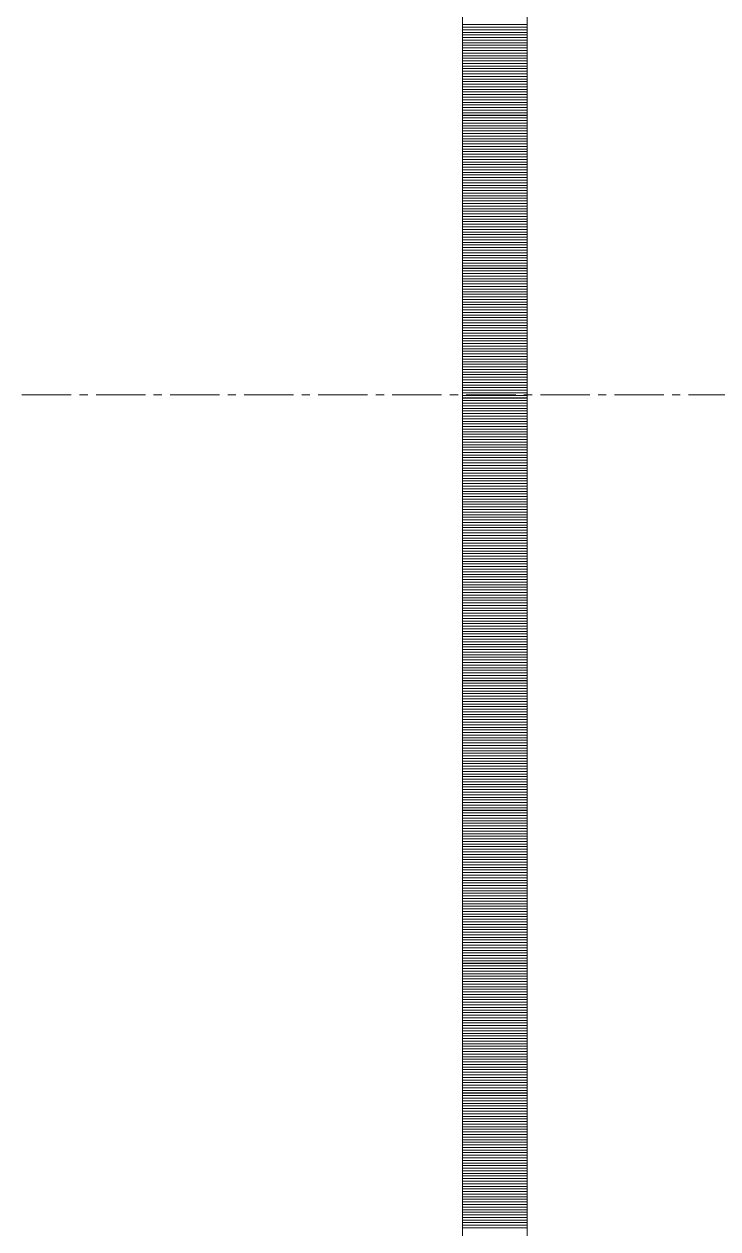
# Model space of a CAD drawing. Header units: millimetres. Extents: x 470010 to 1231400, y -134005 to 421770.
# Drawn here: x 805998.6 to 806266.3, y 148791.6 to 149256.2 of the extents above; entities that cross this region are included whole.
import ezdxf
from ezdxf.enums import TextEntityAlignment as Align

# ---------------------------------------------------------------- set-up
doc = ezdxf.new("R2010")
doc.units = ezdxf.units.MM
doc.linetypes.add('CENTER2', pattern=[28.575, 19.05, -3.175, 3.175, -3.175])
doc.linetypes.add('DASHED', pattern=[19.05, 12.7, -6.35])
doc.layers.get('Defpoints').update_dxf_attribs({"color": 140})
doc.layers.add('АР_Делит', color=120, linetype='Continuous', lineweight=0, plot=False)
doc.layers.add('АР_Тонкая', color=254, linetype='Continuous', lineweight=5)
doc.layers.add('АР_Штриховка', color=8, linetype='Continuous', lineweight=0)
doc.layers.add('РД_Оси_100', color=7, linetype='Continuous', lineweight=0, true_color=0x525252)
doc.styles.add('style1', font='ARIALN.TTF')

# ---------------------------------------------------------------- blocks, each defined once
blk = doc.blocks.new('СОШ_2200_АР_ОСИ_М100_28.05.24')
at = {"layer": 'АР_Делит', "color": 251, "linetype": 'DASHED', "true_color": 0x636466}
blk.add_lwpolyline([(114955, 135155), (114955, -355), (93595.036, -355), (93595.036, 13855), (94145, 13855), (94145, 68320), (66055, 68320), (66055, 13857.73), (83455, 13857.73), (83455, -355), (45245, -355), (45245, 13145), (44695, 13145), (44695, 26755), (45245, 26755), (45245, 68320), (20455, 68320), (20455, 26755), (27955, 26755), (27955, 13145), (-355, 13145), (-355, 100855)], dxfattribs=at)
at = {"layer": 'РД_Оси_100', "color": 251, "linetype": 'CENTER2', "true_color": 0x636466}
blk.add_lwpolyline([(29555, 26400), (-5454.958, 26400), (-5954.958, 26250)], dxfattribs=at)
blk = doc.blocks.new('A$C9108343f')
at = {"layer": 'АР_Тонкая', "color": 18, "linetype": 'Continuous', "lineweight": 5, "true_color": 0x000000}
for p, q in [((140449.09, 313879.49), (140449.09, 237679.49)), ((140474.09, 313879.49), (140474.09, 237679.49)), ((140474.09, 237679.49), (140474.09, 313879.49))]:
    blk.add_line(p, q, dxfattribs=at)
at = {"layer": 'АР_Штриховка', "color": 18, "linetype": 'Continuous', "lineweight": 0, "true_color": 0x000000}
for p, q in [((140449.09, 249622.24), (140474.09, 249622.24)), ((140449.09, 249621.24), (140474.09, 249621.24)), ((140449.09, 249620.24), (140474.09, 249620.24)), ((140449.09, 249619.24), (140474.09, 249619.24)), ((140449.09, 249618.24), (140474.09, 249618.24)), ((140449.09, 249617.24), (140474.09, 249617.24)), ((140449.09, 249616.24), (140474.09, 249616.24)), ((140449.09, 249615.24), (140474.09, 249615.24)), ((140449.09, 249614.24), (140474.09, 249614.24)), ((140449.09, 249613.24), (140474.09, 249613.24)), ((140449.09, 249612.24), (140474.09, 249612.24)), ((140449.09, 249611.24), (140474.09, 249611.24)), ((140449.09, 249610.24), (140474.09, 249610.24)), ((140449.09, 249609.24), (140474.09, 249609.24)), ((140449.09, 249608.24), (140474.09, 249608.24)), ((140449.09, 249607.24), (140474.09, 249607.24)), ((140449.09, 249606.24), (140474.09, 249606.24)), ((140449.09, 249605.24), (140474.09, 249605.24)), ((140449.09, 249604.24), (140474.09, 249604.24)), ((140449.09, 249603.24), (140474.09, 249603.24)), ((140449.09, 249602.24), (140474.09, 249602.24)), ((140449.09, 249601.24), (140474.09, 249601.24)), ((140449.09, 249600.24), (140474.09, 249600.24)), ((140449.09, 249599.24), (140474.09, 249599.24)), ((140449.09, 249598.24), (140474.09, 249598.24)), ((140449.09, 249597.24), (140474.09, 249597.24)), ((140449.09, 249596.24), (140474.09, 249596.24)), ((140449.09, 249595.24), (140474.09, 249595.24)), ((140449.09, 249594.24), (140474.09, 249594.24)), ((140449.09, 249593.24), (140474.09, 249593.24)), ((140449.09, 249592.24), (140474.09, 249592.24)), ((140449.09, 249591.24), (140474.09, 249591.24)), ((140449.09, 249590.24), (140474.09, 249590.24)), ((140449.09, 249589.24), (140474.09, 249589.24)), ((140449.09, 249588.24), (140474.09, 249588.24)), ((140449.09, 249587.24), (140474.09, 249587.24)), ((140449.09, 249586.24), (140474.09, 249586.24)), ((140449.09, 249585.24), (140474.09, 249585.24)), ((140449.09, 249584.24), (140474.09, 249584.24)), ((140449.09, 249583.24), (140474.09, 249583.24)), ((140449.09, 249582.24), (140474.09, 249582.24)), ((140449.09, 249581.24), (140474.09, 249581.24)), ((140449.09, 249580.24), (140474.09, 249580.24)), ((140449.09, 249579.24), (140474.09, 249579.24)), ((140449.09, 249578.24), (140474.09, 249578.24)), ((140449.09, 249577.24), (140474.09, 249577.24)), ((140449.09, 249576.24), (140474.09, 249576.24)), ((140449.09, 249575.24), (140474.09, 249575.24)), ((140449.09, 249574.24), (140474.09, 249574.24)), ((140449.09, 249573.24), (140474.09, 249573.24)), ((140449.09, 249572.24), (140474.09, 249572.24)), ((140449.09, 249571.24), (140474.09, 249571.24)), ((140449.09, 249570.24), (140474.09, 249570.24)), ((140449.09, 249569.24), (140474.09, 249569.24)), ((140449.09, 249568.24), (140474.09, 249568.24)), ((140449.09, 249567.24), (140474.09, 249567.24)), ((140449.09, 249566.24), (140474.09, 249566.24)), ((140449.09, 249565.24), (140474.09, 249565.24)), ((140449.09, 249564.24), (140474.09, 249564.24)), ((140449.09, 249563.24), (140474.09, 249563.24)), ((140449.09, 249562.24), (140474.09, 249562.24)), ((140449.09, 249561.24), (140474.09, 249561.24)), ((140449.09, 249560.24), (140474.09, 249560.24)), ((140449.09, 249559.24), (140474.09, 249559.24)), ((140449.09, 249558.24), (140474.09, 249558.24)), ((140449.09, 249557.24), (140474.09, 249557.24)), ((140449.09, 249556.24), (140474.09, 249556.24)), ((140449.09, 249555.24), (140474.09, 249555.24)), ((140449.09, 249554.24), (140474.09, 249554.24)), ((140449.09, 249553.24), (140474.09, 249553.24)), ((140449.09, 249552.24), (140474.09, 249552.24)), ((140449.09, 249551.24), (140474.09, 249551.24)), ((140449.09, 249550.24), (140474.09, 249550.24)), ((140449.09, 249549.24), (140474.09, 249549.24)), ((140449.09, 249548.24), (140474.09, 249548.24)), ((140449.09, 249547.24), (140474.09, 249547.24)), ((140449.09, 249546.24), (140474.09, 249546.24)), ((140449.09, 249545.24), (140474.09, 249545.24)), ((140449.09, 249544.24), (140474.09, 249544.24)), ((140449.09, 249543.24), (140474.09, 249543.24)), ((140449.09, 249542.24), (140474.09, 249542.24)), ((140449.09, 249541.24), (140474.09, 249541.24)), ((140449.09, 249540.24), (140474.09, 249540.24)), ((140449.09, 249539.24), (140474.09, 249539.24)), ((140449.09, 249538.24), (140474.09, 249538.24)), ((140449.09, 249537.24), (140474.09, 249537.24)), ((140449.09, 249536.24), (140474.09, 249536.24)), ((140449.09, 249535.24), (140474.09, 249535.24)), ((140449.09, 249534.24), (140474.09, 249534.24)), ((140449.09, 249533.24), (140474.09, 249533.24)), ((140449.09, 249532.24), (140474.09, 249532.24)), ((140449.09, 249531.24), (140474.09, 249531.24)), ((140449.09, 249530.24), (140474.09, 249530.24)), ((140449.09, 249529.24), (140474.09, 249529.24)), ((140449.09, 249528.24), (140474.09, 249528.24)), ((140449.09, 249527.24), (140474.09, 249527.24)), ((140449.09, 249526.24), (140474.09, 249526.24)), ((140449.09, 249525.24), (140474.09, 249525.24)), ((140449.09, 249524.24), (140474.09, 249524.24)), ((140449.09, 249523.24), (140474.09, 249523.24)), ((140449.09, 249522.24), (140474.09, 249522.24)), ((140449.09, 249521.24), (140474.09, 249521.24)), ((140449.09, 249520.24), (140474.09, 249520.24)), ((140449.09, 249519.24), (140474.09, 249519.24)), ((140449.09, 249518.24), (140474.09, 249518.24)), ((140449.09, 249517.24), (140474.09, 249517.24)), ((140449.09, 249516.24), (140474.09, 249516.24)), ((140449.09, 249515.24), (140474.09, 249515.24)), ((140449.09, 249514.24), (140474.09, 249514.24)), ((140449.09, 249513.24), (140474.09, 249513.24)), ((140449.09, 249512.24), (140474.09, 249512.24)), ((140449.09, 249511.24), (140474.09, 249511.24)), ((140449.09, 249510.24), (140474.09, 249510.24)), ((140449.09, 249509.24), (140474.09, 249509.24)), ((140449.09, 249508.24), (140474.09, 249508.24)), ((140449.09, 249507.24), (140474.09, 249507.24)), ((140449.09, 249506.24), (140474.09, 249506.24)), ((140449.09, 249505.24), (140474.09, 249505.24)), ((140449.09, 249504.24), (140474.09, 249504.24)), ((140449.09, 249503.24), (140474.09, 249503.24)), ((140449.09, 249502.24), (140474.09, 249502.24)), ((140449.09, 249501.24), (140474.09, 249501.24)), ((140449.09, 249500.24), (140474.09, 249500.24)), ((140449.09, 249499.24), (140474.09, 249499.24)), ((140449.09, 249498.24), (140474.09, 249498.24)), ((140449.09, 249497.24), (140474.09, 249497.24)), ((140449.09, 249496.24), (140474.09, 249496.24)), ((140449.09, 249495.24), (140474.09, 249495.24)), ((140449.09, 249494.24), (140474.09, 249494.24)), ((140449.09, 249493.24), (140474.09, 249493.24)), ((140449.09, 249492.24), (140474.09, 249492.24)), ((140449.09, 249491.24), (140474.09, 249491.24)), ((140449.09, 249490.24), (140474.09, 249490.24)), ((140449.09, 249489.24), (140474.09, 249489.24)), ((140449.09, 249488.24), (140474.09, 249488.24)), ((140449.09, 249487.24), (140474.09, 249487.24)), ((140449.09, 249486.24), (140474.09, 249486.24)), ((140449.09, 249485.24), (140474.09, 249485.24)), ((140449.09, 249484.24), (140474.09, 249484.24)), ((140449.09, 249483.24), (140474.09, 249483.24)), ((140449.09, 249482.24), (140474.09, 249482.24)), ((140449.09, 249481.24), (140474.09, 249481.24)), ((140449.09, 249480.24), (140474.09, 249480.24)), ((140449.09, 249479.24), (140474.09, 249479.24)), ((140449.09, 249478.24), (140474.09, 249478.24)), ((140449.09, 249477.24), (140474.09, 249477.24)), ((140449.09, 249476.24), (140474.09, 249476.24)), ((140449.09, 249475.24), (140474.09, 249475.24)), ((140449.09, 249474.24), (140474.09, 249474.24)), ((140449.09, 249473.24), (140474.09, 249473.24)), ((140449.09, 249472.24), (140474.09, 249472.24)), ((140449.09, 249471.24), (140474.09, 249471.24)), ((140449.09, 249470.24), (140474.09, 249470.24)), ((140449.09, 249469.24), (140474.09, 249469.24)), ((140449.09, 249468.24), (140474.09, 249468.24)), ((140449.09, 249467.24), (140474.09, 249467.24)), ((140449.09, 249466.24), (140474.09, 249466.24)), ((140449.09, 249465.24), (140474.09, 249465.24)), ((140449.09, 249464.24), (140474.09, 249464.24)), ((140449.09, 249463.24), (140474.09, 249463.24)), ((140449.09, 249462.24), (140474.09, 249462.24)), ((140449.09, 249461.24), (140474.09, 249461.24)), ((140449.09, 249460.24), (140474.09, 249460.24)), ((140449.09, 249459.24), (140474.09, 249459.24)), ((140449.09, 249458.24), (140474.09, 249458.24)), ((140449.09, 249457.24), (140474.09, 249457.24)), ((140449.09, 249456.24), (140474.09, 249456.24)), ((140449.09, 249455.24), (140474.09, 249455.24)), ((140449.09, 249454.24), (140474.09, 249454.24)), ((140449.09, 249453.24), (140474.09, 249453.24)), ((140449.09, 249452.24), (140474.09, 249452.24)), ((140449.09, 249451.24), (140474.09, 249451.24)), ((140449.09, 249450.24), (140474.09, 249450.24)), ((140449.09, 249449.24), (140474.09, 249449.24)), ((140449.09, 249448.24), (140474.09, 249448.24)), ((140449.09, 249447.24), (140474.09, 249447.24)), ((140449.09, 249446.24), (140474.09, 249446.24)), ((140449.09, 249445.24), (140474.09, 249445.24)), ((140449.09, 249444.24), (140474.09, 249444.24)), ((140449.09, 249443.24), (140474.09, 249443.24)), ((140449.09, 249442.24), (140474.09, 249442.24)), ((140449.09, 249441.24), (140474.09, 249441.24)), ((140449.09, 249440.24), (140474.09, 249440.24)), ((140449.09, 249439.24), (140474.09, 249439.24)), ((140449.09, 249438.24), (140474.09, 249438.24)), ((140449.09, 249437.24), (140474.09, 249437.24)), ((140449.09, 249436.24), (140474.09, 249436.24)), ((140449.09, 249435.24), (140474.09, 249435.24)), ((140449.09, 249434.24), (140474.09, 249434.24)), ((140449.09, 249433.24), (140474.09, 249433.24)), ((140449.09, 249432.24), (140474.09, 249432.24)), ((140449.09, 249431.24), (140474.09, 249431.24)), ((140449.09, 249430.24), (140474.09, 249430.24)), ((140449.09, 249429.24), (140474.09, 249429.24)), ((140449.09, 249428.24), (140474.09, 249428.24)), ((140449.09, 249427.24), (140474.09, 249427.24)), ((140449.09, 249426.24), (140474.09, 249426.24)), ((140449.09, 249425.24), (140474.09, 249425.24)), ((140449.09, 249424.24), (140474.09, 249424.24)), ((140449.09, 249423.24), (140474.09, 249423.24)), ((140449.09, 249422.24), (140474.09, 249422.24)), ((140449.09, 249421.24), (140474.09, 249421.24)), ((140449.09, 249420.24), (140474.09, 249420.24)), ((140449.09, 249419.24), (140474.09, 249419.24)), ((140449.09, 249418.24), (140474.09, 249418.24)), ((140449.09, 249417.24), (140474.09, 249417.24)), ((140449.09, 249416.24), (140474.09, 249416.24)), ((140449.09, 249415.24), (140474.09, 249415.24)), ((140449.09, 249414.24), (140474.09, 249414.24)), ((140449.09, 249413.24), (140474.09, 249413.24)), ((140449.09, 249412.24), (140474.09, 249412.24)), ((140449.09, 249411.24), (140474.09, 249411.24)), ((140449.09, 249410.24), (140474.09, 249410.24)), ((140449.09, 249409.24), (140474.09, 249409.24)), ((140449.09, 249408.24), (140474.09, 249408.24)), ((140449.09, 249407.24), (140474.09, 249407.24)), ((140449.09, 249406.24), (140474.09, 249406.24)), ((140449.09, 249405.24), (140474.09, 249405.24)), ((140449.09, 249404.24), (140474.09, 249404.24)), ((140449.09, 249403.24), (140474.09, 249403.24)), ((140449.09, 249402.24), (140474.09, 249402.24)), ((140449.09, 249401.24), (140474.09, 249401.24)), ((140449.09, 249400.24), (140474.09, 249400.24)), ((140449.09, 249399.24), (140474.09, 249399.24)), ((140449.09, 249398.24), (140474.09, 249398.24)), ((140449.09, 249397.24), (140474.09, 249397.24)), ((140449.09, 249396.24), (140474.09, 249396.24)), ((140449.09, 249395.24), (140474.09, 249395.24)), ((140449.09, 249394.24), (140474.09, 249394.24)), ((140449.09, 249393.24), (140474.09, 249393.24)), ((140449.09, 249392.24), (140474.09, 249392.24)), ((140449.09, 249391.24), (140474.09, 249391.24)), ((140449.09, 249390.24), (140474.09, 249390.24)), ((140449.09, 249389.24), (140474.09, 249389.24)), ((140449.09, 249388.24), (140474.09, 249388.24)), ((140449.09, 249387.24), (140474.09, 249387.24)), ((140449.09, 249386.24), (140474.09, 249386.24)), ((140449.09, 249385.24), (140474.09, 249385.24)), ((140449.09, 249384.24), (140474.09, 249384.24)), ((140449.09, 249383.24), (140474.09, 249383.24)), ((140449.09, 249382.24), (140474.09, 249382.24)), ((140449.09, 249381.24), (140474.09, 249381.24)), ((140449.09, 249380.24), (140474.09, 249380.24)), ((140449.09, 249379.24), (140474.09, 249379.24)), ((140449.09, 249378.24), (140474.09, 249378.24)), ((140449.09, 249377.24), (140474.09, 249377.24)), ((140449.09, 249376.24), (140474.09, 249376.24)), ((140449.09, 249375.24), (140474.09, 249375.24)), ((140449.09, 249374.24), (140474.09, 249374.24)), ((140449.09, 249373.24), (140474.09, 249373.24)), ((140449.09, 249372.24), (140474.09, 249372.24)), ((140449.09, 249371.24), (140474.09, 249371.24)), ((140449.09, 249370.24), (140474.09, 249370.24)), ((140449.09, 249369.24), (140474.09, 249369.24)), ((140449.09, 249368.24), (140474.09, 249368.24)), ((140449.09, 249367.24), (140474.09, 249367.24)), ((140449.09, 249366.24), (140474.09, 249366.24)), ((140449.09, 249365.24), (140474.09, 249365.24)), ((140449.09, 249364.24), (140474.09, 249364.24)), ((140449.09, 249363.24), (140474.09, 249363.24)), ((140449.09, 249362.24), (140474.09, 249362.24)), ((140449.09, 249361.24), (140474.09, 249361.24)), ((140449.09, 249360.24), (140474.09, 249360.24)), ((140449.09, 249359.24), (140474.09, 249359.24)), ((140449.09, 249358.24), (140474.09, 249358.24)), ((140449.09, 249357.24), (140474.09, 249357.24)), ((140449.09, 249356.24), (140474.09, 249356.24)), ((140449.09, 249355.24), (140474.09, 249355.24)), ((140449.09, 249354.24), (140474.09, 249354.24)), ((140449.09, 249353.24), (140474.09, 249353.24)), ((140449.09, 249352.24), (140474.09, 249352.24)), ((140449.09, 249351.24), (140474.09, 249351.24)), ((140449.09, 249350.24), (140474.09, 249350.24)), ((140449.09, 249349.24), (140474.09, 249349.24)), ((140449.09, 249348.24), (140474.09, 249348.24)), ((140449.09, 249347.24), (140474.09, 249347.24)), ((140449.09, 249346.24), (140474.09, 249346.24)), ((140449.09, 249345.24), (140474.09, 249345.24)), ((140449.09, 249344.24), (140474.09, 249344.24)), ((140449.09, 249343.24), (140474.09, 249343.24)), ((140449.09, 249342.24), (140474.09, 249342.24)), ((140449.09, 249341.24), (140474.09, 249341.24)), ((140449.09, 249340.24), (140474.09, 249340.24)), ((140449.09, 249339.24), (140474.09, 249339.24)), ((140449.09, 249338.24), (140474.09, 249338.24)), ((140449.09, 249337.24), (140474.09, 249337.24)), ((140449.09, 249336.24), (140474.09, 249336.24)), ((140449.09, 249335.24), (140474.09, 249335.24)), ((140449.09, 249334.24), (140474.09, 249334.24)), ((140449.09, 249333.24), (140474.09, 249333.24)), ((140449.09, 249332.24), (140474.09, 249332.24)), ((140449.09, 249331.24), (140474.09, 249331.24)), ((140449.09, 249330.24), (140474.09, 249330.24)), ((140449.09, 249329.24), (140474.09, 249329.24)), ((140449.09, 249328.24), (140474.09, 249328.24)), ((140449.09, 249327.24), (140474.09, 249327.24)), ((140449.09, 249326.24), (140474.09, 249326.24)), ((140449.09, 249325.24), (140474.09, 249325.24)), ((140449.09, 249324.24), (140474.09, 249324.24)), ((140449.09, 249323.24), (140474.09, 249323.24)), ((140449.09, 249322.24), (140474.09, 249322.24)), ((140449.09, 249321.24), (140474.09, 249321.24)), ((140449.09, 249320.24), (140474.09, 249320.24)), ((140449.09, 249319.24), (140474.09, 249319.24)), ((140449.09, 249318.24), (140474.09, 249318.24)), ((140449.09, 249317.24), (140474.09, 249317.24)), ((140449.09, 249316.24), (140474.09, 249316.24)), ((140449.09, 249315.24), (140474.09, 249315.24)), ((140449.09, 249314.24), (140474.09, 249314.24)), ((140449.09, 249313.24), (140474.09, 249313.24)), ((140449.09, 249312.24), (140474.09, 249312.24)), ((140449.09, 249311.24), (140474.09, 249311.24)), ((140449.09, 249310.24), (140474.09, 249310.24)), ((140449.09, 249309.24), (140474.09, 249309.24)), ((140449.09, 249308.24), (140474.09, 249308.24)), ((140449.09, 249307.24), (140474.09, 249307.24)), ((140449.09, 249306.24), (140474.09, 249306.24)), ((140449.09, 249305.24), (140474.09, 249305.24)), ((140449.09, 249304.24), (140474.09, 249304.24)), ((140449.09, 249303.24), (140474.09, 249303.24)), ((140449.09, 249302.24), (140474.09, 249302.24)), ((140449.09, 249301.24), (140474.09, 249301.24)), ((140449.09, 249300.24), (140474.09, 249300.24)), ((140449.09, 249299.24), (140474.09, 249299.24)), ((140449.09, 249298.24), (140474.09, 249298.24)), ((140449.09, 249297.24), (140474.09, 249297.24)), ((140449.09, 249296.24), (140474.09, 249296.24)), ((140449.09, 249295.24), (140474.09, 249295.24)), ((140449.09, 249294.24), (140474.09, 249294.24)), ((140449.09, 249293.24), (140474.09, 249293.24)), ((140449.09, 249292.24), (140474.09, 249292.24)), ((140449.09, 249291.24), (140474.09, 249291.24)), ((140449.09, 249290.24), (140474.09, 249290.24)), ((140449.09, 249289.24), (140474.09, 249289.24)), ((140449.09, 249288.24), (140474.09, 249288.24)), ((140449.09, 249287.24), (140474.09, 249287.24)), ((140449.09, 249286.24), (140474.09, 249286.24)), ((140449.09, 249285.24), (140474.09, 249285.24)), ((140449.09, 249284.24), (140474.09, 249284.24)), ((140449.09, 249283.24), (140474.09, 249283.24)), ((140449.09, 249282.24), (140474.09, 249282.24)), ((140449.09, 249281.24), (140474.09, 249281.24)), ((140449.09, 249280.24), (140474.09, 249280.24)), ((140449.09, 249279.24), (140474.09, 249279.24)), ((140449.09, 249278.24), (140474.09, 249278.24)), ((140449.09, 249277.24), (140474.09, 249277.24)), ((140449.09, 249276.24), (140474.09, 249276.24)), ((140449.09, 249275.24), (140474.09, 249275.24)), ((140449.09, 249274.24), (140474.09, 249274.24)), ((140449.09, 249273.24), (140474.09, 249273.24)), ((140449.09, 249272.24), (140474.09, 249272.24)), ((140449.09, 249271.24), (140474.09, 249271.24)), ((140449.09, 249270.24), (140474.09, 249270.24)), ((140449.09, 249269.24), (140474.09, 249269.24)), ((140449.09, 249268.24), (140474.09, 249268.24)), ((140449.09, 249267.24), (140474.09, 249267.24)), ((140449.09, 249266.24), (140474.09, 249266.24)), ((140449.09, 249265.24), (140474.09, 249265.24)), ((140449.09, 249264.24), (140474.09, 249264.24)), ((140449.09, 249263.24), (140474.09, 249263.24)), ((140449.09, 249262.24), (140474.09, 249262.24)), ((140449.09, 249261.24), (140474.09, 249261.24)), ((140449.09, 249260.24), (140474.09, 249260.24)), ((140449.09, 249259.24), (140474.09, 249259.24)), ((140449.09, 249258.24), (140474.09, 249258.24)), ((140449.09, 249257.24), (140474.09, 249257.24)), ((140449.09, 249256.24), (140474.09, 249256.24)), ((140449.09, 249255.24), (140474.09, 249255.24)), ((140449.09, 249254.24), (140474.09, 249254.24)), ((140449.09, 249253.24), (140474.09, 249253.24)), ((140449.09, 249252.24), (140474.09, 249252.24)), ((140449.09, 249251.24), (140474.09, 249251.24)), ((140449.09, 249250.24), (140474.09, 249250.24)), ((140449.09, 249249.24), (140474.09, 249249.24)), ((140449.09, 249248.24), (140474.09, 249248.24)), ((140449.09, 249247.24), (140474.09, 249247.24)), ((140449.09, 249246.24), (140474.09, 249246.24)), ((140449.09, 249245.24), (140474.09, 249245.24)), ((140449.09, 249244.24), (140474.09, 249244.24)), ((140449.09, 249243.24), (140474.09, 249243.24)), ((140449.09, 249242.24), (140474.09, 249242.24)), ((140449.09, 249241.24), (140474.09, 249241.24)), ((140449.09, 249240.24), (140474.09, 249240.24)), ((140449.09, 249239.24), (140474.09, 249239.24)), ((140449.09, 249238.24), (140474.09, 249238.24)), ((140449.09, 249237.24), (140474.09, 249237.24)), ((140449.09, 249236.24), (140474.09, 249236.24)), ((140449.09, 249235.24), (140474.09, 249235.24)), ((140449.09, 249234.24), (140474.09, 249234.24)), ((140449.09, 249233.24), (140474.09, 249233.24)), ((140449.09, 249232.24), (140474.09, 249232.24)), ((140449.09, 249231.24), (140474.09, 249231.24)), ((140449.09, 249230.24), (140474.09, 249230.24)), ((140449.09, 249229.24), (140474.09, 249229.24)), ((140449.09, 249228.24), (140474.09, 249228.24)), ((140449.09, 249227.24), (140474.09, 249227.24)), ((140449.09, 249226.24), (140474.09, 249226.24)), ((140449.09, 249225.24), (140474.09, 249225.24)), ((140449.09, 249224.24), (140474.09, 249224.24)), ((140449.09, 249223.24), (140474.09, 249223.24)), ((140449.09, 249222.24), (140474.09, 249222.24)), ((140449.09, 249221.24), (140474.09, 249221.24)), ((140449.09, 249220.24), (140474.09, 249220.24)), ((140449.09, 249219.24), (140474.09, 249219.24)), ((140449.09, 249218.24), (140474.09, 249218.24)), ((140449.09, 249217.24), (140474.09, 249217.24)), ((140449.09, 249216.24), (140474.09, 249216.24)), ((140449.09, 249215.24), (140474.09, 249215.24)), ((140449.09, 249214.24), (140474.09, 249214.24)), ((140449.09, 249213.24), (140474.09, 249213.24)), ((140449.09, 249212.24), (140474.09, 249212.24)), ((140449.09, 249211.24), (140474.09, 249211.24)), ((140449.09, 249210.24), (140474.09, 249210.24)), ((140449.09, 249209.24), (140474.09, 249209.24)), ((140449.09, 249208.24), (140474.09, 249208.24)), ((140449.09, 249207.24), (140474.09, 249207.24)), ((140449.09, 249206.24), (140474.09, 249206.24)), ((140449.09, 249205.24), (140474.09, 249205.24)), ((140449.09, 249204.24), (140474.09, 249204.24)), ((140449.09, 249203.24), (140474.09, 249203.24)), ((140449.09, 249202.24), (140474.09, 249202.24)), ((140449.09, 249201.24), (140474.09, 249201.24)), ((140449.09, 249200.24), (140474.09, 249200.24)), ((140449.09, 249199.24), (140474.09, 249199.24)), ((140449.09, 249198.24), (140474.09, 249198.24)), ((140449.09, 249197.24), (140474.09, 249197.24)), ((140449.09, 249196.24), (140474.09, 249196.24)), ((140449.09, 249195.24), (140474.09, 249195.24)), ((140449.09, 249194.24), (140474.09, 249194.24)), ((140449.09, 249193.24), (140474.09, 249193.24)), ((140449.09, 249192.24), (140474.09, 249192.24)), ((140449.09, 249191.24), (140474.09, 249191.24)), ((140449.09, 249190.24), (140474.09, 249190.24)), ((140449.09, 249189.24), (140474.09, 249189.24)), ((140449.09, 249188.24), (140474.09, 249188.24)), ((140449.09, 249187.24), (140474.09, 249187.24)), ((140449.09, 249186.24), (140474.09, 249186.24)), ((140449.09, 249185.24), (140474.09, 249185.24)), ((140449.09, 249184.24), (140474.09, 249184.24)), ((140449.09, 249183.24), (140474.09, 249183.24)), ((140449.09, 249182.24), (140474.09, 249182.24)), ((140449.09, 249181.24), (140474.09, 249181.24)), ((140449.09, 249180.24), (140474.09, 249180.24)), ((140449.09, 249179.24), (140474.09, 249179.24)), ((140449.09, 249178.24), (140474.09, 249178.24)), ((140449.09, 249177.24), (140474.09, 249177.24)), ((140449.09, 249176.24), (140474.09, 249176.24)), ((140449.09, 249175.24), (140474.09, 249175.24)), ((140449.09, 249174.24), (140474.09, 249174.24)), ((140449.09, 249173.24), (140474.09, 249173.24)), ((140449.09, 249172.24), (140474.09, 249172.24)), ((140449.09, 249171.24), (140474.09, 249171.24)), ((140449.09, 249170.24), (140474.09, 249170.24)), ((140449.09, 249169.24), (140474.09, 249169.24)), ((140449.09, 249168.24), (140474.09, 249168.24)), ((140449.09, 249167.24), (140474.09, 249167.24)), ((140449.09, 249166.24), (140474.09, 249166.24)), ((140449.09, 249165.24), (140474.09, 249165.24)), ((140449.09, 249164.24), (140474.09, 249164.24)), ((140449.09, 249163.24), (140474.09, 249163.24)), ((140449.09, 249162.24), (140474.09, 249162.24)), ((140449.09, 249161.24), (140474.09, 249161.24)), ((140449.09, 249160.24), (140474.09, 249160.24)), ((140449.09, 249159.24), (140474.09, 249159.24)), ((140449.09, 249158.24), (140474.09, 249158.24))]:
    blk.add_line(p, q, dxfattribs=at)
at = {"layer": 'РД_Оси_100'}
blk.add_blockref('СОШ_2200_АР_ОСИ_М100_28.05.24', (140804.09, 223079.49), dxfattribs=at)
at = {"layer": 'Defpoints', "color": 18, "true_color": 0x000000, "style": 'style1'}
for p in [(143949.34, 316089.12), (143974.98, 281639.5), (143890.4, 273244.71), (143839.99, 264276.81), (143967.75, 254892.38), (12251.96, 104178.14), (12382.58, 96023.14)]:
    blk.add_attdef('АР-ПОМЕЩЕНИЕ:НАИМЕНОВАНИЕ', text='', height=100, dxfattribs=at).set_placement(p, align=Align.MIDDLE)
at = {"layer": 'Defpoints', "color": 18, "true_color": 0x000000, "style": 'style1', "flags": 8}
for p in [(143951.3, 279099.09), (143848.34, 269251.11), (143875.33, 260094.25), (144049.74, 250824.7), (163419.28, 238153.36), (155897.46, 237965.97), (183037.2, 237965.97), (143342.94, 237876.19)]:
    blk.add_attdef('АР-ПОМЕЩЕНИЕ:НАИМЕНОВАНИЕ', text='', height=100, dxfattribs=at).set_placement(p, align=Align.MIDDLE)

msp = doc.modelspace()

# ---------------------------------------------------------------- linework, layer by layer
at = {"layer": 'АР_Тонкая', "color": 18, "linetype": 'Continuous', "lineweight": 5, "true_color": 0x000000}
for p, q in [((806167.706, 213513.251), (806167.706, 137313.251)), ((806192.706, 213513.251), (806192.706, 137313.251)), ((806192.706, 137313.251), (806192.706, 213513.251))]:
    msp.add_line(p, q, dxfattribs=at)
at = {"layer": 'АР_Штриховка', "color": 18, "linetype": 'Continuous', "lineweight": 0, "true_color": 0x000000}
for p, q in [((806167.706, 149256), (806192.706, 149256)), ((806167.706, 149255), (806192.706, 149255)), ((806167.706, 149254), (806192.706, 149254)), ((806167.706, 149253), (806192.706, 149253)), ((806167.706, 149252), (806192.706, 149252)), ((806167.706, 149251), (806192.706, 149251)), ((806167.706, 149250), (806192.706, 149250)), ((806167.706, 149249), (806192.706, 149249)), ((806167.706, 149248), (806192.706, 149248)), ((806167.706, 149247), (806192.706, 149247)), ((806167.706, 149246), (806192.706, 149246)), ((806167.706, 149245), (806192.706, 149245)), ((806167.706, 149244), (806192.706, 149244)), ((806167.706, 149243), (806192.706, 149243)), ((806167.706, 149242), (806192.706, 149242)), ((806167.706, 149241), (806192.706, 149241)), ((806167.706, 149240), (806192.706, 149240)), ((806167.706, 149239), (806192.706, 149239)), ((806167.706, 149238), (806192.706, 149238)), ((806167.706, 149237), (806192.706, 149237)), ((806167.706, 149236), (806192.706, 149236)), ((806167.706, 149235), (806192.706, 149235)), ((806167.706, 149234), (806192.706, 149234)), ((806167.706, 149233), (806192.706, 149233)), ((806167.706, 149232), (806192.706, 149232)), ((806167.706, 149231), (806192.706, 149231)), ((806167.706, 149230), (806192.706, 149230)), ((806167.706, 149229), (806192.706, 149229)), ((806167.706, 149228), (806192.706, 149228)), ((806167.706, 149227), (806192.706, 149227)), ((806167.706, 149226), (806192.706, 149226)), ((806167.706, 149225), (806192.706, 149225)), ((806167.706, 149224), (806192.706, 149224)), ((806167.706, 149223), (806192.706, 149223)), ((806167.706, 149222), (806192.706, 149222)), ((806167.706, 149221), (806192.706, 149221)), ((806167.706, 149220), (806192.706, 149220)), ((806167.706, 149219), (806192.706, 149219)), ((806167.706, 149218), (806192.706, 149218)), ((806167.706, 149217), (806192.706, 149217)), ((806167.706, 149216), (806192.706, 149216)), ((806167.706, 149215), (806192.706, 149215)), ((806167.706, 149214), (806192.706, 149214)), ((806167.706, 149213), (806192.706, 149213)), ((806167.706, 149212), (806192.706, 149212)), ((806167.706, 149211), (806192.706, 149211)), ((806167.706, 149210), (806192.706, 149210)), ((806167.706, 149209), (806192.706, 149209)), ((806167.706, 149208), (806192.706, 149208)), ((806167.706, 149207), (806192.706, 149207)), ((806167.706, 149206), (806192.706, 149206)), ((806167.706, 149205), (806192.706, 149205)), ((806167.706, 149204), (806192.706, 149204)), ((806167.706, 149203), (806192.706, 149203)), ((806167.706, 149202), (806192.706, 149202)), ((806167.706, 149201), (806192.706, 149201)), ((806167.706, 149200), (806192.706, 149200)), ((806167.706, 149199), (806192.706, 149199)), ((806167.706, 149198), (806192.706, 149198)), ((806167.706, 149197), (806192.706, 149197)), ((806167.706, 149196), (806192.706, 149196)), ((806167.706, 149195), (806192.706, 149195)), ((806167.706, 149194), (806192.706, 149194)), ((806167.706, 149193), (806192.706, 149193)), ((806167.706, 149192), (806192.706, 149192)), ((806167.706, 149191), (806192.706, 149191)), ((806167.706, 149190), (806192.706, 149190)), ((806167.706, 149189), (806192.706, 149189)), ((806167.706, 149188), (806192.706, 149188)), ((806167.706, 149187), (806192.706, 149187)), ((806167.706, 149186), (806192.706, 149186)), ((806167.706, 149185), (806192.706, 149185)), ((806167.706, 149184), (806192.706, 149184)), ((806167.706, 149183), (806192.706, 149183)), ((806167.706, 149182), (806192.706, 149182)), ((806167.706, 149181), (806192.706, 149181)), ((806167.706, 149180), (806192.706, 149180)), ((806167.706, 149179), (806192.706, 149179)), ((806167.706, 149178), (806192.706, 149178)), ((806167.706, 149177), (806192.706, 149177)), ((806167.706, 149176), (806192.706, 149176)), ((806167.706, 149175), (806192.706, 149175)), ((806167.706, 149174), (806192.706, 149174)), ((806167.706, 149173), (806192.706, 149173)), ((806167.706, 149172), (806192.706, 149172)), ((806167.706, 149171), (806192.706, 149171)), ((806167.706, 149170), (806192.706, 149170)), ((806167.706, 149169), (806192.706, 149169)), ((806167.706, 149168), (806192.706, 149168)), ((806167.706, 149167), (806192.706, 149167)), ((806167.706, 149166), (806192.706, 149166)), ((806167.706, 149165), (806192.706, 149165)), ((806167.706, 149164), (806192.706, 149164)), ((806167.706, 149163), (806192.706, 149163)), ((806167.706, 149162), (806192.706, 149162)), ((806167.706, 149161), (806192.706, 149161)), ((806167.706, 149160), (806192.706, 149160)), ((806167.706, 149159), (806192.706, 149159)), ((806167.706, 149158), (806192.706, 149158)), ((806167.706, 149157), (806192.706, 149157)), ((806167.706, 149156), (806192.706, 149156)), ((806167.706, 149155), (806192.706, 149155)), ((806167.706, 149154), (806192.706, 149154)), ((806167.706, 149153), (806192.706, 149153)), ((806167.706, 149152), (806192.706, 149152)), ((806167.706, 149151), (806192.706, 149151)), ((806167.706, 149150), (806192.706, 149150)), ((806167.706, 149149), (806192.706, 149149)), ((806167.706, 149148), (806192.706, 149148)), ((806167.706, 149147), (806192.706, 149147)), ((806167.706, 149146), (806192.706, 149146)), ((806167.706, 149145), (806192.706, 149145)), ((806167.706, 149144), (806192.706, 149144)), ((806167.706, 149143), (806192.706, 149143)), ((806167.706, 149142), (806192.706, 149142)), ((806167.706, 149141), (806192.706, 149141)), ((806167.706, 149140), (806192.706, 149140)), ((806167.706, 149139), (806192.706, 149139)), ((806167.706, 149138), (806192.706, 149138)), ((806167.706, 149137), (806192.706, 149137)), ((806167.706, 149136), (806192.706, 149136)), ((806167.706, 149135), (806192.706, 149135)), ((806167.706, 149134), (806192.706, 149134)), ((806167.706, 149133), (806192.706, 149133)), ((806167.706, 149132), (806192.706, 149132)), ((806167.706, 149131), (806192.706, 149131)), ((806167.706, 149130), (806192.706, 149130)), ((806167.706, 149129), (806192.706, 149129)), ((806167.706, 149128), (806192.706, 149128)), ((806167.706, 149127), (806192.706, 149127)), ((806167.706, 149126), (806192.706, 149126)), ((806167.706, 149125), (806192.706, 149125)), ((806167.706, 149124), (806192.706, 149124)), ((806167.706, 149123), (806192.706, 149123)), ((806167.706, 149122), (806192.706, 149122)), ((806167.706, 149121), (806192.706, 149121)), ((806167.706, 149120), (806192.706, 149120)), ((806167.706, 149119), (806192.706, 149119)), ((806167.706, 149118), (806192.706, 149118)), ((806167.706, 149117), (806192.706, 149117)), ((806167.706, 149116), (806192.706, 149116)), ((806167.706, 149115), (806192.706, 149115)), ((806167.706, 149114), (806192.706, 149114)), ((806167.706, 149113), (806192.706, 149113)), ((806167.706, 149112), (806192.706, 149112)), ((806167.706, 149111), (806192.706, 149111)), ((806167.706, 149110), (806192.706, 149110)), ((806167.706, 149109), (806192.706, 149109)), ((806167.706, 149108), (806192.706, 149108)), ((806167.706, 149107), (806192.706, 149107)), ((806167.706, 149106), (806192.706, 149106)), ((806167.706, 149105), (806192.706, 149105)), ((806167.706, 149104), (806192.706, 149104)), ((806167.706, 149103), (806192.706, 149103)), ((806167.706, 149102), (806192.706, 149102)), ((806167.706, 149101), (806192.706, 149101)), ((806167.706, 149100), (806192.706, 149100)), ((806167.706, 149099), (806192.706, 149099)), ((806167.706, 149098), (806192.706, 149098)), ((806167.706, 149097), (806192.706, 149097)), ((806167.706, 149096), (806192.706, 149096)), ((806167.706, 149095), (806192.706, 149095)), ((806167.706, 149094), (806192.706, 149094)), ((806167.706, 149093), (806192.706, 149093)), ((806167.706, 149092), (806192.706, 149092)), ((806167.706, 149091), (806192.706, 149091)), ((806167.706, 149090), (806192.706, 149090)), ((806167.706, 149089), (806192.706, 149089)), ((806167.706, 149088), (806192.706, 149088)), ((806167.706, 149087), (806192.706, 149087)), ((806167.706, 149086), (806192.706, 149086)), ((806167.706, 149085), (806192.706, 149085)), ((806167.706, 149084), (806192.706, 149084)), ((806167.706, 149083), (806192.706, 149083)), ((806167.706, 149082), (806192.706, 149082)), ((806167.706, 149081), (806192.706, 149081)), ((806167.706, 149080), (806192.706, 149080)), ((806167.706, 149079), (806192.706, 149079)), ((806167.706, 149078), (806192.706, 149078)), ((806167.706, 149077), (806192.706, 149077)), ((806167.706, 149076), (806192.706, 149076)), ((806167.706, 149075), (806192.706, 149075)), ((806167.706, 149074), (806192.706, 149074)), ((806167.706, 149073), (806192.706, 149073)), ((806167.706, 149072), (806192.706, 149072)), ((806167.706, 149071), (806192.706, 149071)), ((806167.706, 149070), (806192.706, 149070)), ((806167.706, 149069), (806192.706, 149069)), ((806167.706, 149068), (806192.706, 149068)), ((806167.706, 149067), (806192.706, 149067)), ((806167.706, 149066), (806192.706, 149066)), ((806167.706, 149065), (806192.706, 149065)), ((806167.706, 149064), (806192.706, 149064)), ((806167.706, 149063), (806192.706, 149063)), ((806167.706, 149062), (806192.706, 149062)), ((806167.706, 149061), (806192.706, 149061)), ((806167.706, 149060), (806192.706, 149060)), ((806167.706, 149059), (806192.706, 149059)), ((806167.706, 149058), (806192.706, 149058)), ((806167.706, 149057), (806192.706, 149057)), ((806167.706, 149056), (806192.706, 149056)), ((806167.706, 149055), (806192.706, 149055)), ((806167.706, 149054), (806192.706, 149054)), ((806167.706, 149053), (806192.706, 149053)), ((806167.706, 149052), (806192.706, 149052)), ((806167.706, 149051), (806192.706, 149051)), ((806167.706, 149050), (806192.706, 149050)), ((806167.706, 149049), (806192.706, 149049)), ((806167.706, 149048), (806192.706, 149048)), ((806167.706, 149047), (806192.706, 149047)), ((806167.706, 149046), (806192.706, 149046)), ((806167.706, 149045), (806192.706, 149045)), ((806167.706, 149044), (806192.706, 149044)), ((806167.706, 149043), (806192.706, 149043)), ((806167.706, 149042), (806192.706, 149042)), ((806167.706, 149041), (806192.706, 149041)), ((806167.706, 149040), (806192.706, 149040)), ((806167.706, 149039), (806192.706, 149039)), ((806167.706, 149038), (806192.706, 149038)), ((806167.706, 149037), (806192.706, 149037)), ((806167.706, 149036), (806192.706, 149036)), ((806167.706, 149035), (806192.706, 149035)), ((806167.706, 149034), (806192.706, 149034)), ((806167.706, 149033), (806192.706, 149033)), ((806167.706, 149032), (806192.706, 149032)), ((806167.706, 149031), (806192.706, 149031)), ((806167.706, 149030), (806192.706, 149030)), ((806167.706, 149029), (806192.706, 149029)), ((806167.706, 149028), (806192.706, 149028)), ((806167.706, 149027), (806192.706, 149027)), ((806167.706, 149026), (806192.706, 149026)), ((806167.706, 149025), (806192.706, 149025)), ((806167.706, 149024), (806192.706, 149024)), ((806167.706, 149023), (806192.706, 149023)), ((806167.706, 149022), (806192.706, 149022)), ((806167.706, 149021), (806192.706, 149021)), ((806167.706, 149020), (806192.706, 149020)), ((806167.706, 149019), (806192.706, 149019)), ((806167.706, 149018), (806192.706, 149018)), ((806167.706, 149017), (806192.706, 149017)), ((806167.706, 149016), (806192.706, 149016)), ((806167.706, 149015), (806192.706, 149015)), ((806167.706, 149014), (806192.706, 149014)), ((806167.706, 149013), (806192.706, 149013)), ((806167.706, 149012), (806192.706, 149012)), ((806167.706, 149011), (806192.706, 149011)), ((806167.706, 149010), (806192.706, 149010)), ((806167.706, 149009), (806192.706, 149009)), ((806167.706, 149008), (806192.706, 149008)), ((806167.706, 149007), (806192.706, 149007)), ((806167.706, 149006), (806192.706, 149006)), ((806167.706, 149005), (806192.706, 149005)), ((806167.706, 149004), (806192.706, 149004)), ((806167.706, 149003), (806192.706, 149003)), ((806167.706, 149002), (806192.706, 149002)), ((806167.706, 149001), (806192.706, 149001)), ((806167.706, 149000), (806192.706, 149000)), ((806167.706, 148999), (806192.706, 148999)), ((806167.706, 148998), (806192.706, 148998)), ((806167.706, 148997), (806192.706, 148997)), ((806167.706, 148996), (806192.706, 148996)), ((806167.706, 148995), (806192.706, 148995)), ((806167.706, 148994), (806192.706, 148994)), ((806167.706, 148993), (806192.706, 148993)), ((806167.706, 148992), (806192.706, 148992)), ((806167.706, 148991), (806192.706, 148991)), ((806167.706, 148990), (806192.706, 148990)), ((806167.706, 148989), (806192.706, 148989)), ((806167.706, 148988), (806192.706, 148988)), ((806167.706, 148987), (806192.706, 148987)), ((806167.706, 148986), (806192.706, 148986)), ((806167.706, 148985), (806192.706, 148985)), ((806167.706, 148984), (806192.706, 148984)), ((806167.706, 148983), (806192.706, 148983)), ((806167.706, 148982), (806192.706, 148982)), ((806167.706, 148981), (806192.706, 148981)), ((806167.706, 148980), (806192.706, 148980)), ((806167.706, 148979), (806192.706, 148979)), ((806167.706, 148978), (806192.706, 148978)), ((806167.706, 148977), (806192.706, 148977)), ((806167.706, 148976), (806192.706, 148976)), ((806167.706, 148975), (806192.706, 148975)), ((806167.706, 148974), (806192.706, 148974)), ((806167.706, 148973), (806192.706, 148973)), ((806167.706, 148972), (806192.706, 148972)), ((806167.706, 148971), (806192.706, 148971)), ((806167.706, 148970), (806192.706, 148970)), ((806167.706, 148969), (806192.706, 148969)), ((806167.706, 148968), (806192.706, 148968)), ((806167.706, 148967), (806192.706, 148967)), ((806167.706, 148966), (806192.706, 148966)), ((806167.706, 148965), (806192.706, 148965)), ((806167.706, 148964), (806192.706, 148964)), ((806167.706, 148963), (806192.706, 148963)), ((806167.706, 148962), (806192.706, 148962)), ((806167.706, 148961), (806192.706, 148961)), ((806167.706, 148960), (806192.706, 148960)), ((806167.706, 148959), (806192.706, 148959)), ((806167.706, 148958), (806192.706, 148958)), ((806167.706, 148957), (806192.706, 148957)), ((806167.706, 148956), (806192.706, 148956)), ((806167.706, 148955), (806192.706, 148955)), ((806167.706, 148954), (806192.706, 148954)), ((806167.706, 148953), (806192.706, 148953)), ((806167.706, 148952), (806192.706, 148952)), ((806167.706, 148951), (806192.706, 148951)), ((806167.706, 148950), (806192.706, 148950)), ((806167.706, 148949), (806192.706, 148949)), ((806167.706, 148948), (806192.706, 148948)), ((806167.706, 148947), (806192.706, 148947)), ((806167.706, 148946), (806192.706, 148946)), ((806167.706, 148945), (806192.706, 148945)), ((806167.706, 148944), (806192.706, 148944)), ((806167.706, 148943), (806192.706, 148943)), ((806167.706, 148942), (806192.706, 148942)), ((806167.706, 148941), (806192.706, 148941)), ((806167.706, 148940), (806192.706, 148940)), ((806167.706, 148939), (806192.706, 148939)), ((806167.706, 148938), (806192.706, 148938)), ((806167.706, 148937), (806192.706, 148937)), ((806167.706, 148936), (806192.706, 148936)), ((806167.706, 148935), (806192.706, 148935)), ((806167.706, 148934), (806192.706, 148934)), ((806167.706, 148933), (806192.706, 148933)), ((806167.706, 148932), (806192.706, 148932)), ((806167.706, 148931), (806192.706, 148931)), ((806167.706, 148930), (806192.706, 148930)), ((806167.706, 148929), (806192.706, 148929)), ((806167.706, 148928), (806192.706, 148928)), ((806167.706, 148927), (806192.706, 148927)), ((806167.706, 148926), (806192.706, 148926)), ((806167.706, 148925), (806192.706, 148925)), ((806167.706, 148924), (806192.706, 148924)), ((806167.706, 148923), (806192.706, 148923)), ((806167.706, 148922), (806192.706, 148922)), ((806167.706, 148921), (806192.706, 148921)), ((806167.706, 148920), (806192.706, 148920)), ((806167.706, 148919), (806192.706, 148919)), ((806167.706, 148918), (806192.706, 148918)), ((806167.706, 148917), (806192.706, 148917)), ((806167.706, 148916), (806192.706, 148916)), ((806167.706, 148915), (806192.706, 148915)), ((806167.706, 148914), (806192.706, 148914)), ((806167.706, 148913), (806192.706, 148913)), ((806167.706, 148912), (806192.706, 148912)), ((806167.706, 148911), (806192.706, 148911)), ((806167.706, 148910), (806192.706, 148910)), ((806167.706, 148909), (806192.706, 148909)), ((806167.706, 148908), (806192.706, 148908)), ((806167.706, 148907), (806192.706, 148907)), ((806167.706, 148906), (806192.706, 148906)), ((806167.706, 148905), (806192.706, 148905)), ((806167.706, 148904), (806192.706, 148904)), ((806167.706, 148903), (806192.706, 148903)), ((806167.706, 148902), (806192.706, 148902)), ((806167.706, 148901), (806192.706, 148901)), ((806167.706, 148900), (806192.706, 148900)), ((806167.706, 148899), (806192.706, 148899)), ((806167.706, 148898), (806192.706, 148898)), ((806167.706, 148897), (806192.706, 148897)), ((806167.706, 148896), (806192.706, 148896)), ((806167.706, 148895), (806192.706, 148895)), ((806167.706, 148894), (806192.706, 148894)), ((806167.706, 148893), (806192.706, 148893)), ((806167.706, 148892), (806192.706, 148892)), ((806167.706, 148891), (806192.706, 148891)), ((806167.706, 148890), (806192.706, 148890)), ((806167.706, 148889), (806192.706, 148889)), ((806167.706, 148888), (806192.706, 148888)), ((806167.706, 148887), (806192.706, 148887)), ((806167.706, 148886), (806192.706, 148886)), ((806167.706, 148885), (806192.706, 148885)), ((806167.706, 148884), (806192.706, 148884)), ((806167.706, 148883), (806192.706, 148883)), ((806167.706, 148882), (806192.706, 148882)), ((806167.706, 148881), (806192.706, 148881)), ((806167.706, 148880), (806192.706, 148880)), ((806167.706, 148879), (806192.706, 148879)), ((806167.706, 148878), (806192.706, 148878)), ((806167.706, 148877), (806192.706, 148877)), ((806167.706, 148876), (806192.706, 148876)), ((806167.706, 148875), (806192.706, 148875)), ((806167.706, 148874), (806192.706, 148874)), ((806167.706, 148873), (806192.706, 148873)), ((806167.706, 148872), (806192.706, 148872)), ((806167.706, 148871), (806192.706, 148871)), ((806167.706, 148870), (806192.706, 148870)), ((806167.706, 148869), (806192.706, 148869)), ((806167.706, 148868), (806192.706, 148868)), ((806167.706, 148867), (806192.706, 148867)), ((806167.706, 148866), (806192.706, 148866)), ((806167.706, 148865), (806192.706, 148865)), ((806167.706, 148864), (806192.706, 148864)), ((806167.706, 148863), (806192.706, 148863)), ((806167.706, 148862), (806192.706, 148862)), ((806167.706, 148861), (806192.706, 148861)), ((806167.706, 148860), (806192.706, 148860)), ((806167.706, 148859), (806192.706, 148859)), ((806167.706, 148858), (806192.706, 148858)), ((806167.706, 148857), (806192.706, 148857)), ((806167.706, 148856), (806192.706, 148856)), ((806167.706, 148855), (806192.706, 148855)), ((806167.706, 148854), (806192.706, 148854)), ((806167.706, 148853), (806192.706, 148853)), ((806167.706, 148852), (806192.706, 148852)), ((806167.706, 148851), (806192.706, 148851)), ((806167.706, 148850), (806192.706, 148850)), ((806167.706, 148849), (806192.706, 148849)), ((806167.706, 148848), (806192.706, 148848)), ((806167.706, 148847), (806192.706, 148847)), ((806167.706, 148846), (806192.706, 148846)), ((806167.706, 148845), (806192.706, 148845)), ((806167.706, 148844), (806192.706, 148844)), ((806167.706, 148843), (806192.706, 148843)), ((806167.706, 148842), (806192.706, 148842)), ((806167.706, 148841), (806192.706, 148841)), ((806167.706, 148840), (806192.706, 148840)), ((806167.706, 148839), (806192.706, 148839)), ((806167.706, 148838), (806192.706, 148838)), ((806167.706, 148837), (806192.706, 148837)), ((806167.706, 148836), (806192.706, 148836)), ((806167.706, 148835), (806192.706, 148835)), ((806167.706, 148834), (806192.706, 148834)), ((806167.706, 148833), (806192.706, 148833)), ((806167.706, 148832), (806192.706, 148832)), ((806167.706, 148831), (806192.706, 148831)), ((806167.706, 148830), (806192.706, 148830)), ((806167.706, 148829), (806192.706, 148829)), ((806167.706, 148828), (806192.706, 148828)), ((806167.706, 148827), (806192.706, 148827)), ((806167.706, 148826), (806192.706, 148826)), ((806167.706, 148825), (806192.706, 148825)), ((806167.706, 148824), (806192.706, 148824)), ((806167.706, 148823), (806192.706, 148823)), ((806167.706, 148822), (806192.706, 148822)), ((806167.706, 148821), (806192.706, 148821)), ((806167.706, 148820), (806192.706, 148820)), ((806167.706, 148819), (806192.706, 148819)), ((806167.706, 148818), (806192.706, 148818)), ((806167.706, 148817), (806192.706, 148817)), ((806167.706, 148816), (806192.706, 148816)), ((806167.706, 148815), (806192.706, 148815)), ((806167.706, 148814), (806192.706, 148814)), ((806167.706, 148813), (806192.706, 148813)), ((806167.706, 148812), (806192.706, 148812)), ((806167.706, 148811), (806192.706, 148811)), ((806167.706, 148810), (806192.706, 148810)), ((806167.706, 148809), (806192.706, 148809)), ((806167.706, 148808), (806192.706, 148808)), ((806167.706, 148807), (806192.706, 148807)), ((806167.706, 148806), (806192.706, 148806)), ((806167.706, 148805), (806192.706, 148805)), ((806167.706, 148804), (806192.706, 148804)), ((806167.706, 148803), (806192.706, 148803)), ((806167.706, 148802), (806192.706, 148802)), ((806167.706, 148801), (806192.706, 148801)), ((806167.706, 148800), (806192.706, 148800)), ((806167.706, 148799), (806192.706, 148799)), ((806167.706, 148798), (806192.706, 148798)), ((806167.706, 148797), (806192.706, 148797)), ((806167.706, 148796), (806192.706, 148796)), ((806167.706, 148795), (806192.706, 148795)), ((806167.706, 148794), (806192.706, 148794)), ((806167.706, 148793), (806192.706, 148793)), ((806167.706, 148792), (806192.706, 148792))]:
    msp.add_line(p, q, dxfattribs=at)

# ---------------------------------------------------------------- block references
msp.add_blockref('A$C9108343f', (665718.612, -100366.242))
at = {"layer": 'РД_Оси_100'}
msp.add_blockref('СОШ_2200_АР_ОСИ_М100_28.05.24', (806522.706, 122713.251), dxfattribs=at)

doc.saveas('drawing.dxf')
